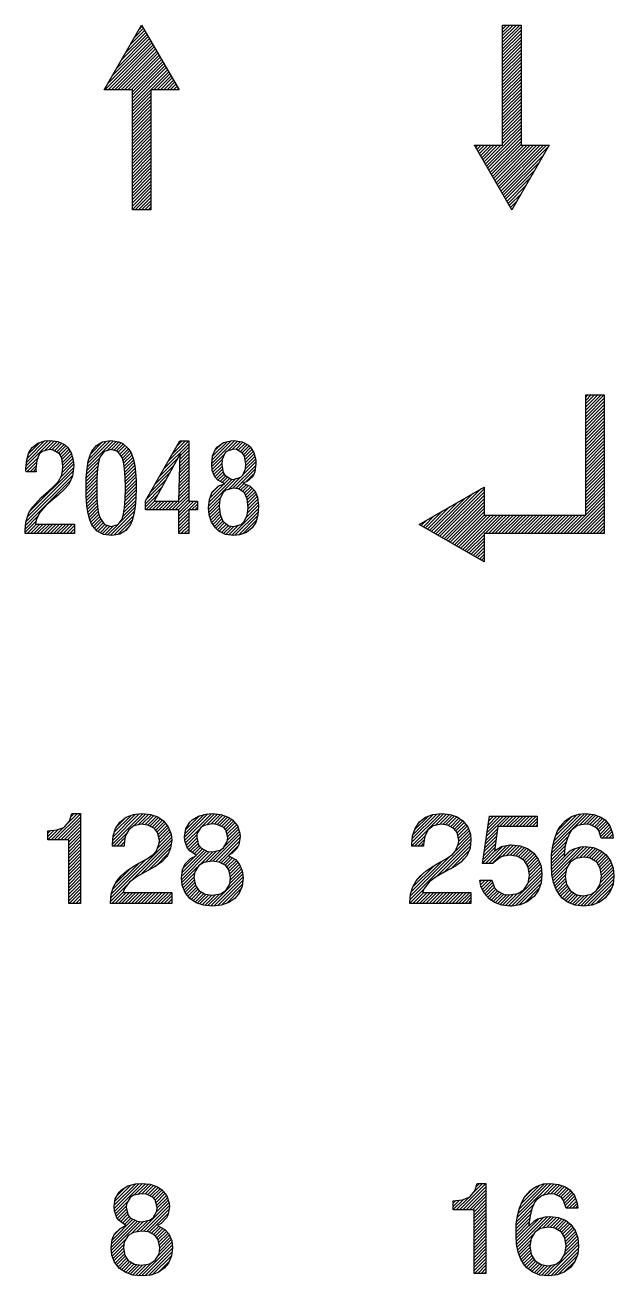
# Model space of a CAD drawing. Header units: inches. Extents: x -0.05 to 7.05, y 2.24 to 9.
# Drawn here: x 3.87 to 7.05, y 2.24 to 9 of the extents above; entities that cross this region are included whole.
import ezdxf

# ---------------------------------------------------------------- set-up
doc = ezdxf.new("R2010")
doc.units = ezdxf.units.IN
doc.header["$MEASUREMENT"] = 0

msp = doc.modelspace()

# ---------------------------------------------------------------- hatches: boundary and pattern name
h = msp.add_hatch()
h.set_pattern_fill('ANSI31', color=256, scale=0.1)
h.paths.add_polyline_path([(4.5, 9), (4.2979, 8.65), (4.45, 8.65), (4.45, 8), (4.55, 8), (4.55, 8.65), (4.7021, 8.65)])
h = msp.add_hatch()
h.set_pattern_fill('ANSI31', color=256, scale=0.1)
h.paths.add_polyline_path([(6.7021, 8.35), (6.55, 8.35), (6.55, 9), (6.45, 9), (6.45, 8.35), (6.2979, 8.35), (6.5, 8)])
h = msp.add_hatch()
h.set_pattern_fill('ANSI31', color=256, scale=0.1)
h.paths.add_polyline_path([(7, 7), (6.9, 7), (6.9, 6.35), (6.35, 6.35), (6.35, 6.5021), (6, 6.3), (6.35, 6.0979), (6.35, 6.25), (7, 6.25)])
h = msp.add_hatch()
h.set_pattern_fill('ANSI31', color=256, scale=0.1)
h.paths.add_polyline_path([(3.8707, 6.2503), (3.8707, 6.2577), (3.8699, 6.2692), (3.874, 6.3118), (3.8871, 6.3511), (3.8912, 6.3617), (3.9117, 6.3953), (3.9403, 6.4281), (3.9575, 6.4445), (3.9813, 6.4658), (4.0206, 6.5018), (4.046, 6.5264), (4.0485, 6.5297), (4.069, 6.5666), (4.0747, 6.6075), (4.0747, 6.6149), (4.0681, 6.6592), (4.0559, 6.6813), (4.0223, 6.7018), (4.001, 6.7042), (3.9616, 6.6936), (3.9469, 6.6788), (3.933, 6.6452), (3.9289, 6.601), (3.9289, 6.5952), (3.9297, 6.5846), (3.8756, 6.5846), (3.8748, 6.5936), (3.8748, 6.6026), (3.8789, 6.6493), (3.8912, 6.6878), (3.9084, 6.7149), (3.9387, 6.7394), (3.9772, 6.7517), (4.0034, 6.7542), (4.0477, 6.7485), (4.0837, 6.7313), (4.0985, 6.7181), (4.1198, 6.687), (4.1304, 6.6469), (4.1329, 6.6182), (4.1288, 6.5748), (4.1263, 6.5608), (4.1091, 6.5215), (4.105, 6.5141), (4.0837, 6.4896), (4.0468, 6.456), (4.0395, 6.4502), (4.0206, 6.4347), (3.9829, 6.4019), (3.9567, 6.3732), (3.9485, 6.3626), (3.9297, 6.3232), (3.9264, 6.3011), (4.137, 6.3011), (4.137, 6.2503)])
h.paths.add_polyline_path([(4.2107, 6.3593), (4.2042, 6.4011), (4.2009, 6.4502), (4.2001, 6.4977), (4.2009, 6.5526), (4.205, 6.6002), (4.2115, 6.6411), (4.2214, 6.6739), (4.2312, 6.696), (4.2558, 6.7263), (4.2885, 6.746), (4.3328, 6.7528), (4.377, 6.746), (4.3975, 6.737), (4.427, 6.71), (4.4426, 6.687), (4.4565, 6.651), (4.4631, 6.6174), (4.4672, 6.583), (4.4696, 6.5395), (4.4696, 6.4969), (4.4688, 6.442), (4.4647, 6.3945), (4.4573, 6.3544), (4.4483, 6.3208), (4.4393, 6.2987), (4.4147, 6.2667), (4.3819, 6.247), (4.3387, 6.2402), (4.2935, 6.2462), (4.259, 6.2634), (4.2336, 6.2929), (4.2312, 6.2978), (4.2197, 6.3249)])
h.paths.add_polyline_path([(4.5204, 6.3781), (4.5204, 6.4265), (4.7064, 6.7526), (4.7547, 6.7526), (4.7547, 6.4256), (4.8014, 6.4256), (4.8014, 6.3781), (4.7547, 6.3781), (4.7547, 6.2503), (4.7015, 6.2503), (4.7015, 6.3781)])
h.paths.add_polyline_path([(4.8653, 6.3519), (4.8621, 6.3888), (4.8662, 6.4338), (4.8801, 6.4707), (4.885, 6.4781), (4.9145, 6.5076), (4.9489, 6.5199), (4.9112, 6.5395), (4.8957, 6.5567), (4.8817, 6.592), (4.8785, 6.6256), (4.8834, 6.6698), (4.8998, 6.7059), (4.9104, 6.7198), (4.9424, 6.7419), (4.9825, 6.7526), (4.9989, 6.7534), (5.0423, 6.7468), (5.0767, 6.7288), (5.0857, 6.7198), (5.107, 6.6878), (5.1169, 6.6469), (5.1177, 6.6288), (5.112, 6.5846), (5.1005, 6.5592), (5.0702, 6.5322), (5.0464, 6.5223), (5.0866, 6.5059), (5.1111, 6.4814), (5.1259, 6.4478), (5.1319, 6.4004), (5.1275, 6.3503), (5.1161, 6.3109), (5.0964, 6.2806), (5.0661, 6.2561), (5.0284, 6.2429), (4.9973, 6.2405), (4.9538, 6.2462), (4.9178, 6.2634), (4.8989, 6.2806), (4.8768, 6.3126)])
h.paths.add_polyline_path([(4.4106, 6.4379), (4.4123, 6.4961), (4.4123, 6.4986), (4.4106, 6.5551), (4.4073, 6.6018), (4.4016, 6.6379), (4.3951, 6.6616), (4.3705, 6.6944), (4.3344, 6.7042), (4.2967, 6.6936), (4.2746, 6.6633), (4.2672, 6.637), (4.2615, 6.6002), (4.2582, 6.5526), (4.2574, 6.4986), (4.2582, 6.442), (4.2623, 6.3953), (4.2672, 6.3593), (4.2754, 6.3331), (4.2984, 6.3003), (4.3352, 6.2888), (4.3729, 6.2995), (4.3951, 6.329), (4.4024, 6.3544), (4.4082, 6.3904)], flags=16)
h.paths.add_polyline_path([(5.0612, 6.601), (5.0636, 6.6256), (5.0554, 6.669), (5.0456, 6.6846), (5.012, 6.705), (4.9964, 6.7067), (4.9571, 6.6944), (4.9489, 6.6854), (4.9342, 6.6501), (4.9325, 6.6231), (4.9407, 6.5813), (4.9497, 6.5658), (4.9833, 6.5453), (4.9964, 6.5436), (5.0358, 6.5551), (5.0464, 6.5658)], flags=16)
h.paths.add_polyline_path([(4.708, 6.6813), (4.5671, 6.4256), (4.7015, 6.4256)], flags=16)
h.paths.add_polyline_path([(5.0702, 6.4379), (5.0554, 6.4707), (5.0235, 6.492), (4.9948, 6.4961), (4.9546, 6.4855), (4.9391, 6.4707), (4.9227, 6.4363), (4.9186, 6.3994), (4.9235, 6.3527), (4.9383, 6.3183), (4.9391, 6.3167), (4.9702, 6.2929), (4.9981, 6.2888), (5.0374, 6.2995), (5.0546, 6.3159), (5.0702, 6.3503), (5.0751, 6.3904)], flags=16)
h = msp.add_hatch()
h.set_pattern_fill('ANSI31', color=256, scale=0.1)
h.paths.add_polyline_path([(3.9936, 4.6428), (4.0419, 4.6477), (4.0788, 4.6617), (4.0854, 4.6658), (4.1108, 4.6961), (4.1222, 4.7362), (4.1697, 4.7362), (4.1697, 4.2504), (4.1058, 4.2504), (4.1058, 4.5937), (3.9936, 4.5937)])
h.paths.add_polyline_path([(4.359, 4.6551), (4.383, 4.6894), (4.4172, 4.7166), (4.4557, 4.7313), (4.5015, 4.7363), (4.5483, 4.7321), (4.5876, 4.7182), (4.6187, 4.6969), (4.6441, 4.6641), (4.6589, 4.6256), (4.6622, 4.5928), (4.6564, 4.5486), (4.6392, 4.5101), (4.6368, 4.5052), (4.6097, 4.4757), (4.5737, 4.4495), (4.5573, 4.4405), (4.5163, 4.4191), (4.4729, 4.3946), (4.4409, 4.3708), (4.4352, 4.3651), (4.4082, 4.3307), (4.4008, 4.3102), (4.6622, 4.3102), (4.6622, 4.2504), (4.3311, 4.2504), (4.3311, 4.2545), (4.3352, 4.3003), (4.3475, 4.3405), (4.3656, 4.3724), (4.3885, 4.4003), (4.4205, 4.4265), (4.4598, 4.4536), (4.4844, 4.4675), (4.5253, 4.4896), (4.563, 4.5158), (4.5794, 4.5347), (4.5941, 4.574), (4.5958, 4.5928), (4.586, 4.6346), (4.5696, 4.6551), (4.5343, 4.674), (4.4999, 4.6789), (4.4573, 4.6699), (4.4303, 4.6486), (4.4114, 4.6141), (4.4049, 4.5691), (4.4049, 4.5609), (4.3418, 4.5609), (4.3418, 4.5691), (4.3459, 4.6158)])
h.paths.add_polyline_path([(4.7392, 4.6543), (4.7605, 4.6895), (4.7728, 4.7018), (4.8072, 4.7231), (4.8481, 4.7338), (4.8817, 4.7362), (4.9276, 4.7313), (4.9669, 4.7174), (4.9907, 4.7018), (5.0177, 4.6699), (5.0308, 4.6305), (5.0317, 4.6117), (5.0243, 4.5683), (5.0161, 4.5502), (4.9866, 4.5207), (4.9678, 4.5101), (5.0063, 4.488), (5.0276, 4.4642), (5.044, 4.4265), (5.048, 4.3888), (5.0431, 4.3446), (5.0267, 4.3061), (5.003, 4.2774), (4.9702, 4.2553), (4.9309, 4.2414), (4.8835, 4.2363), (4.835, 4.2405), (4.7949, 4.2536), (4.7598, 4.2773), (4.7605, 4.2774), (4.7343, 4.3094), (4.7195, 4.3487), (4.7154, 4.3888), (4.7211, 4.4331), (4.7359, 4.4642), (4.7646, 4.4937), (4.7957, 4.5101), (4.7596, 4.5355), (4.7482, 4.5502), (4.7334, 4.5887), (4.7318, 4.6117)])
h.paths.add_polyline_path([(4.9653, 4.6068), (4.9546, 4.6477), (4.9432, 4.6608), (4.9071, 4.6781), (4.8817, 4.6805), (4.8375, 4.6723), (4.8195, 4.6608), (4.799, 4.6264), (4.7973, 4.6068), (4.808, 4.565), (4.8203, 4.5511), (4.8563, 4.5322), (4.8817, 4.5298), (4.9243, 4.5388), (4.9424, 4.5511), (4.9628, 4.5855)], flags=16)
h.paths.add_polyline_path([(4.9809, 4.3905), (4.9719, 4.4323), (4.9546, 4.4552), (4.9194, 4.474), (4.8817, 4.479), (4.8367, 4.4716), (4.8088, 4.4552), (4.7875, 4.4216), (4.7826, 4.3905), (4.7908, 4.347), (4.8088, 4.32), (4.8432, 4.3003), (4.8817, 4.2946), (4.9252, 4.302), (4.9546, 4.3208), (4.9759, 4.3544)], flags=16)
h = msp.add_hatch()
h.set_pattern_fill('ANSI31', color=256, scale=0.1)
h.paths.add_polyline_path([(5.964, 4.6158), (5.9772, 4.6551), (6.0022, 4.6909), (6.0345, 4.7166), (6.073, 4.7313), (6.1196, 4.7363), (6.1664, 4.7321), (6.2057, 4.7182), (6.2361, 4.6969), (6.2623, 4.6641), (6.277, 4.6256), (6.2795, 4.5928), (6.2746, 4.5486), (6.2563, 4.5076), (6.2279, 4.4757), (6.1918, 4.4495), (6.1754, 4.4405), (6.1345, 4.4191), (6.091, 4.3946), (6.0591, 4.3708), (6.0533, 4.3651), (6.0263, 4.3307), (6.0181, 4.3102), (6.2795, 4.3102), (6.2795, 4.2504), (5.9493, 4.2504), (5.9493, 4.2545), (5.9534, 4.3003), (5.9649, 4.3405), (5.9829, 4.3724), (6.0066, 4.4003), (6.0378, 4.4265), (6.0779, 4.4536), (6.1017, 4.4675), (6.1427, 4.4896), (6.1803, 4.5158), (6.1967, 4.5347), (6.2123, 4.574), (6.2139, 4.5928), (6.2041, 4.6346), (6.1877, 4.6551), (6.1525, 4.674), (6.1181, 4.6789), (6.0755, 4.6699), (6.0484, 4.6486), (6.0296, 4.6141), (6.023, 4.5691), (6.023, 4.5609), (5.9591, 4.5609), (5.9591, 4.5691)])
h.paths.add_polyline_path([(6.3803, 4.7223), (6.6375, 4.7223), (6.6375, 4.6658), (6.4253, 4.6658), (6.4065, 4.5355), (6.4452, 4.5587), (6.49, 4.5666), (6.4991, 4.5666), (6.5449, 4.5617), (6.5843, 4.5478), (6.617, 4.524), (6.6187, 4.5232), (6.6433, 4.4904), (6.658, 4.4519), (6.6629, 4.4069), (6.6588, 4.3618), (6.6449, 4.3225), (6.6211, 4.2889), (6.6154, 4.284), (6.5834, 4.2586), (6.5449, 4.243), (6.5007, 4.2364), (6.4909, 4.2364), (6.4458, 4.2414), (6.4065, 4.2553), (6.3786, 4.2749), (6.3508, 4.3061), (6.3336, 4.3438), (6.3278, 4.3765), (6.3917, 4.3765), (6.4073, 4.3356), (6.4237, 4.3176), (6.4597, 4.2995), (6.4884, 4.2963), (6.5318, 4.3036), (6.5654, 4.3244), (6.5884, 4.3602), (6.5957, 4.4036), (6.5892, 4.4478), (6.5679, 4.4814), (6.5671, 4.4822), (6.5335, 4.5035), (6.4892, 4.5109), (6.4458, 4.5035), (6.4376, 4.4994), (6.404, 4.474), (6.3975, 4.4667), (6.3417, 4.4667)])
h.paths.add_polyline_path([(6.7317, 4.6027), (6.7457, 4.6387), (6.7612, 4.6658), (6.7891, 4.6977), (6.8227, 4.7207), (6.862, 4.7329), (6.8964, 4.7362), (6.9431, 4.7313), (6.9816, 4.7174), (7.0038, 4.7018), (7.0292, 4.6707), (7.0439, 4.6305), (7.048, 4.6027), (6.9833, 4.6027), (6.971, 4.6453), (6.9579, 4.66), (6.9218, 4.6772), (6.8964, 4.6797), (6.8555, 4.6715), (6.8235, 4.6469), (6.8153, 4.6363), (6.8006, 4.6043), (6.7891, 4.5642), (6.7834, 4.5142), (6.7825, 4.5052), (6.8145, 4.5347), (6.8325, 4.5445), (6.8735, 4.5568), (6.8972, 4.5584), (6.9423, 4.5527), (6.98, 4.5371), (7.0095, 4.5142), (7.0332, 4.4814), (7.0472, 4.4421), (7.0521, 4.3987), (7.0472, 4.3536), (7.0324, 4.3151), (7.007, 4.2823), (7.007, 4.2815), (6.9743, 4.2569), (6.9349, 4.2414), (6.8895, 4.2363), (6.8432, 4.2414), (6.8038, 4.2561), (6.7719, 4.2799), (6.7588, 4.2954), (6.7391, 4.3266), (6.7252, 4.3643), (6.717, 4.4077), (6.7137, 4.4568), (6.7137, 4.4642), (6.7154, 4.5158), (6.7219, 4.5617)])
h.paths.add_polyline_path([(6.9841, 4.3978), (6.9775, 4.4421), (6.9587, 4.4732), (6.9243, 4.4953), (6.8899, 4.5011), (6.8456, 4.4937), (6.8153, 4.4732), (6.7948, 4.4396), (6.7883, 4.397), (6.7956, 4.3528), (6.8153, 4.32), (6.8497, 4.2979), (6.8882, 4.2913), (6.93, 4.3003), (6.9579, 4.3208), (6.9784, 4.3552)], flags=16)
h = msp.add_hatch()
h.set_pattern_fill('ANSI31', color=256, scale=0.1)
h.paths.add_polyline_path([(4.3918, 2.7019), (4.4254, 2.7232), (4.4672, 2.7338), (4.4999, 2.7363), (4.5458, 2.7322), (4.5851, 2.7174), (4.6089, 2.7019), (4.6359, 2.6699), (4.649, 2.6306), (4.6507, 2.6117), (4.6433, 2.5683), (4.6343, 2.5503), (4.6048, 2.5208), (4.586, 2.5101), (4.6245, 2.488), (4.6466, 2.4643), (4.663, 2.4266), (4.6671, 2.3889), (4.6613, 2.3446), (4.6458, 2.3061), (4.622, 2.2783), (4.5892, 2.2553), (4.5499, 2.2414), (4.5022, 2.2363), (4.4532, 2.2406), (4.4139, 2.2545), (4.3801, 2.2765), (4.3533, 2.3102), (4.3385, 2.3487), (4.3344, 2.3889), (4.3402, 2.4331), (4.3541, 2.4643), (4.3836, 2.4938), (4.4147, 2.5101), (4.3778, 2.5355), (4.3664, 2.5503), (4.3525, 2.5888), (4.3508, 2.6117), (4.3574, 2.6543), (4.3787, 2.6896)])
h.paths.add_polyline_path([(4.5819, 2.5863), (4.5843, 2.6068), (4.5737, 2.6478), (4.5622, 2.6609), (4.5261, 2.6781), (4.4999, 2.6806), (4.4565, 2.6724), (4.4385, 2.6609), (4.418, 2.6265), (4.4155, 2.6068), (4.427, 2.5659), (4.4385, 2.5511), (4.4753, 2.5323), (4.4999, 2.5298), (4.5425, 2.5388), (4.5614, 2.5511)], flags=16)
h.paths.add_polyline_path([(4.5901, 2.4323), (4.5728, 2.4553), (4.5376, 2.4741), (4.4999, 2.479), (4.4557, 2.4716), (4.4278, 2.4553), (4.4057, 2.4217), (4.4016, 2.3905), (4.409, 2.3471), (4.4278, 2.3201), (4.4622, 2.3004), (4.4999, 2.2947), (4.5442, 2.302), (4.5728, 2.3209), (4.5941, 2.3545), (4.5991, 2.3905)], flags=16)
h = msp.add_hatch()
h.set_pattern_fill('ANSI31', color=256, scale=0.1)
h.paths.add_polyline_path([(6.1836, 2.6429), (6.2328, 2.6478), (6.2688, 2.6617), (6.2754, 2.6666), (6.3008, 2.6961), (6.3123, 2.7363), (6.3598, 2.7363), (6.3598, 2.2504), (6.2959, 2.2504), (6.2959, 2.5937), (6.1836, 2.5937)])
h.paths.add_polyline_path([(6.5703, 2.6658), (6.599, 2.6978), (6.6318, 2.7207), (6.6711, 2.7338), (6.7055, 2.7363), (6.7522, 2.7314), (6.7907, 2.7174), (6.8129, 2.7019), (6.8383, 2.6707), (6.853, 2.6306), (6.8571, 2.6027), (6.7932, 2.6027), (6.7801, 2.6453), (6.7678, 2.6601), (6.7317, 2.6781), (6.7063, 2.6797), (6.6646, 2.6715), (6.6326, 2.647), (6.6252, 2.6363), (6.6097, 2.6052), (6.599, 2.5642), (6.5925, 2.5142), (6.5916, 2.5052), (6.6236, 2.5347), (6.6416, 2.5446), (6.6826, 2.5568), (6.7063, 2.5585), (6.7514, 2.5527), (6.7899, 2.5372), (6.8186, 2.5142), (6.8423, 2.4815), (6.8563, 2.4421), (6.8612, 2.3987), (6.8563, 2.3537), (6.8415, 2.3151), (6.8166, 2.2819), (6.7834, 2.257), (6.7448, 2.2422), (6.6987, 2.2363), (6.6523, 2.2414), (6.6138, 2.2562), (6.5818, 2.2799), (6.5679, 2.2955), (6.549, 2.3266), (6.5351, 2.3643), (6.5261, 2.4077), (6.5228, 2.4569), (6.5228, 2.4643), (6.5245, 2.5159), (6.531, 2.5618), (6.5408, 2.6027), (6.5556, 2.6388)])
h.paths.add_polyline_path([(6.7866, 2.4421), (6.7678, 2.4733), (6.7334, 2.4954), (6.699, 2.5011), (6.6555, 2.4938), (6.6252, 2.4733), (6.6039, 2.4397), (6.5974, 2.3971), (6.6047, 2.3528), (6.6252, 2.3201), (6.6588, 2.2979), (6.6973, 2.2914), (6.7391, 2.3004), (6.767, 2.3209), (6.7875, 2.3553), (6.7932, 2.3979)], flags=16)

# ---------------------------------------------------------------- linework, layer by layer
for points in [[(4.45, 8), (4.45, 8.65), (4.2979, 8.65), (4.5, 9), (4.7021, 8.65), (4.55, 8.65), (4.55, 8)], [(6.55, 9), (6.55, 8.35), (6.7021, 8.35), (6.5, 8), (6.2979, 8.35), (6.45, 8.35), (6.45, 9)], [(7, 6.25), (6.35, 6.25), (6.35, 6.0979), (6, 6.3), (6.35, 6.5021), (6.35, 6.35), (6.9, 6.35), (6.9, 7), (7, 7)], [(3.8707, 6.2503), (3.8707, 6.2577), (3.8699, 6.2692), (3.874, 6.3118), (3.8871, 6.3511), (3.8912, 6.3617), (3.9117, 6.3953), (3.9403, 6.4281), (3.9575, 6.4445), (3.9813, 6.4658), (4.0206, 6.5018), (4.046, 6.5264), (4.0485, 6.5297), (4.069, 6.5666), (4.0747, 6.6075), (4.0747, 6.6149), (4.0681, 6.6592), (4.0559, 6.6813), (4.0223, 6.7018), (4.001, 6.7042), (3.9616, 6.6936), (3.9469, 6.6788), (3.933, 6.6452), (3.9289, 6.601), (3.9289, 6.5952), (3.9297, 6.5846), (3.8756, 6.5846), (3.8748, 6.5936), (3.8748, 6.6026), (3.8789, 6.6493), (3.8912, 6.6878), (3.9084, 6.7149), (3.9387, 6.7394), (3.9772, 6.7517), (4.0034, 6.7542), (4.0477, 6.7485), (4.0837, 6.7313), (4.0985, 6.7181), (4.1198, 6.687), (4.1304, 6.6469), (4.1329, 6.6182), (4.1288, 6.5748), (4.1263, 6.5608), (4.1091, 6.5215), (4.105, 6.5141), (4.0837, 6.4896), (4.0468, 6.456), (4.0395, 6.4502), (4.0206, 6.4347), (3.9829, 6.4019), (3.9567, 6.3732), (3.9485, 6.3626), (3.9297, 6.3232), (3.9264, 6.3011), (4.137, 6.3011), (4.137, 6.2503)], [(4.2107, 6.3593), (4.2042, 6.4011), (4.2009, 6.4502), (4.2001, 6.4977), (4.2009, 6.5526), (4.205, 6.6002), (4.2115, 6.6411), (4.2214, 6.6739), (4.2312, 6.696), (4.2558, 6.7263), (4.2885, 6.746), (4.3328, 6.7528), (4.377, 6.746), (4.3975, 6.737), (4.427, 6.71), (4.4426, 6.687), (4.4565, 6.651), (4.4631, 6.6174), (4.4672, 6.583), (4.4696, 6.5395), (4.4696, 6.4969), (4.4688, 6.442), (4.4647, 6.3945), (4.4573, 6.3544), (4.4483, 6.3208), (4.4393, 6.2987), (4.4147, 6.2667), (4.3819, 6.247), (4.3387, 6.2402), (4.2935, 6.2462), (4.259, 6.2634), (4.2336, 6.2929), (4.2312, 6.2978), (4.2197, 6.3249)], [(4.4106, 6.4379), (4.4123, 6.4961), (4.4123, 6.4986), (4.4106, 6.5551), (4.4073, 6.6018), (4.4016, 6.6379), (4.3951, 6.6616), (4.3705, 6.6944), (4.3344, 6.7042), (4.2967, 6.6936), (4.2746, 6.6633), (4.2672, 6.637), (4.2615, 6.6002), (4.2582, 6.5526), (4.2574, 6.4986), (4.2582, 6.442), (4.2623, 6.3953), (4.2672, 6.3593), (4.2754, 6.3331), (4.2984, 6.3003), (4.3352, 6.2888), (4.3729, 6.2995), (4.3951, 6.329), (4.4024, 6.3544), (4.4082, 6.3904)], [(4.5204, 6.3781), (4.5204, 6.4265), (4.7064, 6.7526), (4.7547, 6.7526), (4.7547, 6.4256), (4.8014, 6.4256), (4.8014, 6.3781), (4.7547, 6.3781), (4.7547, 6.2503), (4.7015, 6.2503), (4.7015, 6.3781)], [(4.8653, 6.3519), (4.8621, 6.3888), (4.8662, 6.4338), (4.8801, 6.4707), (4.885, 6.4781), (4.9145, 6.5076), (4.9489, 6.5199), (4.9112, 6.5395), (4.8957, 6.5567), (4.8817, 6.592), (4.8785, 6.6256), (4.8834, 6.6698), (4.8998, 6.7059), (4.9104, 6.7198), (4.9424, 6.7419), (4.9825, 6.7526), (4.9989, 6.7534), (5.0423, 6.7468), (5.0767, 6.7288), (5.0857, 6.7198), (5.107, 6.6878), (5.1169, 6.6469), (5.1177, 6.6288), (5.112, 6.5846), (5.1005, 6.5592), (5.0702, 6.5322), (5.0464, 6.5223), (5.0866, 6.5059), (5.1111, 6.4814), (5.1259, 6.4478), (5.1319, 6.4004), (5.1275, 6.3503), (5.1161, 6.3109), (5.0964, 6.2806), (5.0661, 6.2561), (5.0284, 6.2429), (4.9973, 6.2405), (4.9538, 6.2462), (4.9178, 6.2634), (4.8989, 6.2806), (4.8768, 6.3126)], [(5.0612, 6.601), (5.0636, 6.6256), (5.0554, 6.669), (5.0456, 6.6846), (5.012, 6.705), (4.9964, 6.7067), (4.9571, 6.6944), (4.9489, 6.6854), (4.9342, 6.6501), (4.9325, 6.6231), (4.9407, 6.5813), (4.9497, 6.5658), (4.9833, 6.5453), (4.9964, 6.5436), (5.0358, 6.5551), (5.0464, 6.5658)], [(4.708, 6.6813), (4.5671, 6.4256), (4.7015, 6.4256)], [(5.0702, 6.4379), (5.0554, 6.4707), (5.0235, 6.492), (4.9948, 6.4961), (4.9546, 6.4855), (4.9391, 6.4707), (4.9227, 6.4363), (4.9186, 6.3994), (4.9235, 6.3527), (4.9383, 6.3183), (4.9391, 6.3167), (4.9702, 6.2929), (4.9981, 6.2888), (5.0374, 6.2995), (5.0546, 6.3159), (5.0702, 6.3503), (5.0751, 6.3904)], [(3.9936, 4.6428), (4.0419, 4.6477), (4.0788, 4.6617), (4.0854, 4.6658), (4.1108, 4.6961), (4.1222, 4.7362), (4.1697, 4.7362), (4.1697, 4.2504), (4.1058, 4.2504), (4.1058, 4.5937), (3.9936, 4.5937)], [(4.359, 4.6551), (4.383, 4.6894), (4.4172, 4.7166), (4.4557, 4.7313), (4.5015, 4.7363), (4.5483, 4.7321), (4.5876, 4.7182), (4.6187, 4.6969), (4.6441, 4.6641), (4.6589, 4.6256), (4.6622, 4.5928), (4.6564, 4.5486), (4.6392, 4.5101), (4.6368, 4.5052), (4.6097, 4.4757), (4.5737, 4.4495), (4.5573, 4.4405), (4.5163, 4.4191), (4.4729, 4.3946), (4.4409, 4.3708), (4.4352, 4.3651), (4.4082, 4.3307), (4.4008, 4.3102), (4.6622, 4.3102), (4.6622, 4.2504), (4.3311, 4.2504), (4.3311, 4.2545), (4.3352, 4.3003), (4.3475, 4.3405), (4.3656, 4.3724), (4.3885, 4.4003), (4.4205, 4.4265), (4.4598, 4.4536), (4.4844, 4.4675), (4.5253, 4.4896), (4.563, 4.5158), (4.5794, 4.5347), (4.5941, 4.574), (4.5958, 4.5928), (4.586, 4.6346), (4.5696, 4.6551), (4.5343, 4.674), (4.4999, 4.6789), (4.4573, 4.6699), (4.4303, 4.6486), (4.4114, 4.6141), (4.4049, 4.5691), (4.4049, 4.5609), (4.3418, 4.5609), (4.3418, 4.5691), (4.3459, 4.6158)], [(4.7392, 4.6543), (4.7605, 4.6895), (4.7728, 4.7018), (4.8072, 4.7231), (4.8481, 4.7338), (4.8817, 4.7362), (4.9276, 4.7313), (4.9669, 4.7174), (4.9907, 4.7018), (5.0177, 4.6699), (5.0308, 4.6305), (5.0317, 4.6117), (5.0243, 4.5683), (5.0161, 4.5502), (4.9866, 4.5207), (4.9678, 4.5101), (5.0063, 4.488), (5.0276, 4.4642), (5.044, 4.4265), (5.048, 4.3888), (5.0431, 4.3446), (5.0267, 4.3061), (5.003, 4.2774), (4.9702, 4.2553), (4.9309, 4.2414), (4.8835, 4.2363), (4.835, 4.2405), (4.7949, 4.2536), (4.7598, 4.2773), (4.7605, 4.2774), (4.7343, 4.3094), (4.7195, 4.3487), (4.7154, 4.3888), (4.7211, 4.4331), (4.7359, 4.4642), (4.7646, 4.4937), (4.7957, 4.5101), (4.7596, 4.5355), (4.7482, 4.5502), (4.7334, 4.5887), (4.7318, 4.6117)], [(5.964, 4.6158), (5.9772, 4.6551), (6.0022, 4.6909), (6.0345, 4.7166), (6.073, 4.7313), (6.1196, 4.7363), (6.1664, 4.7321), (6.2057, 4.7182), (6.2361, 4.6969), (6.2623, 4.6641), (6.277, 4.6256), (6.2795, 4.5928), (6.2746, 4.5486), (6.2563, 4.5076), (6.2279, 4.4757), (6.1918, 4.4495), (6.1754, 4.4405), (6.1345, 4.4191), (6.091, 4.3946), (6.0591, 4.3708), (6.0533, 4.3651), (6.0263, 4.3307), (6.0181, 4.3102), (6.2795, 4.3102), (6.2795, 4.2504), (5.9493, 4.2504), (5.9493, 4.2545), (5.9534, 4.3003), (5.9649, 4.3405), (5.9829, 4.3724), (6.0066, 4.4003), (6.0378, 4.4265), (6.0779, 4.4536), (6.1017, 4.4675), (6.1427, 4.4896), (6.1803, 4.5158), (6.1967, 4.5347), (6.2123, 4.574), (6.2139, 4.5928), (6.2041, 4.6346), (6.1877, 4.6551), (6.1525, 4.674), (6.1181, 4.6789), (6.0755, 4.6699), (6.0484, 4.6486), (6.0296, 4.6141), (6.023, 4.5691), (6.023, 4.5609), (5.9591, 4.5609), (5.9591, 4.5691)], [(6.7317, 4.6027), (6.7457, 4.6387), (6.7612, 4.6658), (6.7891, 4.6977), (6.8227, 4.7207), (6.862, 4.7329), (6.8964, 4.7362), (6.9431, 4.7313), (6.9816, 4.7174), (7.0038, 4.7018), (7.0292, 4.6707), (7.0439, 4.6305), (7.048, 4.6027), (6.9833, 4.6027), (6.971, 4.6453), (6.9579, 4.66), (6.9218, 4.6772), (6.8964, 4.6797), (6.8555, 4.6715), (6.8235, 4.6469), (6.8153, 4.6363), (6.8006, 4.6043), (6.7891, 4.5642), (6.7834, 4.5142), (6.7825, 4.5052), (6.8145, 4.5347), (6.8325, 4.5445), (6.8735, 4.5568), (6.8972, 4.5584), (6.9423, 4.5527), (6.98, 4.5371), (7.0095, 4.5142), (7.0332, 4.4814), (7.0472, 4.4421), (7.0521, 4.3987), (7.0472, 4.3536), (7.0324, 4.3151), (7.007, 4.2823), (7.007, 4.2815), (6.9743, 4.2569), (6.9349, 4.2414), (6.8895, 4.2363), (6.8432, 4.2414), (6.8038, 4.2561), (6.7719, 4.2799), (6.7588, 4.2954), (6.7391, 4.3266), (6.7252, 4.3643), (6.717, 4.4077), (6.7137, 4.4568), (6.7137, 4.4642), (6.7154, 4.5158), (6.7219, 4.5617)], [(4.9653, 4.6068), (4.9546, 4.6477), (4.9432, 4.6608), (4.9071, 4.6781), (4.8817, 4.6805), (4.8375, 4.6723), (4.8195, 4.6608), (4.799, 4.6264), (4.7973, 4.6068), (4.808, 4.565), (4.8203, 4.5511), (4.8563, 4.5322), (4.8817, 4.5298), (4.9243, 4.5388), (4.9424, 4.5511), (4.9628, 4.5855)], [(6.3803, 4.7223), (6.6375, 4.7223), (6.6375, 4.6658), (6.4253, 4.6658), (6.4065, 4.5355), (6.4452, 4.5587), (6.49, 4.5666), (6.4991, 4.5666), (6.5449, 4.5617), (6.5843, 4.5478), (6.617, 4.524), (6.6187, 4.5232), (6.6433, 4.4904), (6.658, 4.4519), (6.6629, 4.4069), (6.6588, 4.3618), (6.6449, 4.3225), (6.6211, 4.2889), (6.6154, 4.284), (6.5834, 4.2586), (6.5449, 4.243), (6.5007, 4.2364), (6.4909, 4.2364), (6.4458, 4.2414), (6.4065, 4.2553), (6.3786, 4.2749), (6.3508, 4.3061), (6.3336, 4.3438), (6.3278, 4.3765), (6.3917, 4.3765), (6.4073, 4.3356), (6.4237, 4.3176), (6.4597, 4.2995), (6.4884, 4.2963), (6.5318, 4.3036), (6.5654, 4.3244), (6.5884, 4.3602), (6.5957, 4.4036), (6.5892, 4.4478), (6.5679, 4.4814), (6.5671, 4.4822), (6.5335, 4.5035), (6.4892, 4.5109), (6.4458, 4.5035), (6.4376, 4.4994), (6.404, 4.474), (6.3975, 4.4667), (6.3417, 4.4667)], [(4.9809, 4.3905), (4.9719, 4.4323), (4.9546, 4.4552), (4.9194, 4.474), (4.8817, 4.479), (4.8367, 4.4716), (4.8088, 4.4552), (4.7875, 4.4216), (4.7826, 4.3905), (4.7908, 4.347), (4.8088, 4.32), (4.8432, 4.3003), (4.8817, 4.2946), (4.9252, 4.302), (4.9546, 4.3208), (4.9759, 4.3544)], [(6.9841, 4.3978), (6.9775, 4.4421), (6.9587, 4.4732), (6.9243, 4.4953), (6.8899, 4.5011), (6.8456, 4.4937), (6.8153, 4.4732), (6.7948, 4.4396), (6.7883, 4.397), (6.7956, 4.3528), (6.8153, 4.32), (6.8497, 4.2979), (6.8882, 4.2913), (6.93, 4.3003), (6.9579, 4.3208), (6.9784, 4.3552)], [(4.3918, 2.7019), (4.4254, 2.7232), (4.4672, 2.7338), (4.4999, 2.7363), (4.5458, 2.7322), (4.5851, 2.7174), (4.6089, 2.7019), (4.6359, 2.6699), (4.649, 2.6306), (4.6507, 2.6117), (4.6433, 2.5683), (4.6343, 2.5503), (4.6048, 2.5208), (4.586, 2.5101), (4.6245, 2.488), (4.6466, 2.4643), (4.663, 2.4266), (4.6671, 2.3889), (4.6613, 2.3446), (4.6458, 2.3061), (4.622, 2.2783), (4.5892, 2.2553), (4.5499, 2.2414), (4.5022, 2.2363), (4.4532, 2.2406), (4.4139, 2.2545), (4.3801, 2.2765), (4.3533, 2.3102), (4.3385, 2.3487), (4.3344, 2.3889), (4.3402, 2.4331), (4.3541, 2.4643), (4.3836, 2.4938), (4.4147, 2.5101), (4.3778, 2.5355), (4.3664, 2.5503), (4.3525, 2.5888), (4.3508, 2.6117), (4.3574, 2.6543), (4.3787, 2.6896)], [(6.1836, 2.6429), (6.2328, 2.6478), (6.2688, 2.6617), (6.2754, 2.6666), (6.3008, 2.6961), (6.3123, 2.7363), (6.3598, 2.7363), (6.3598, 2.2504), (6.2959, 2.2504), (6.2959, 2.5937), (6.1836, 2.5937)], [(6.5703, 2.6658), (6.599, 2.6978), (6.6318, 2.7207), (6.6711, 2.7338), (6.7055, 2.7363), (6.7522, 2.7314), (6.7907, 2.7174), (6.8129, 2.7019), (6.8383, 2.6707), (6.853, 2.6306), (6.8571, 2.6027), (6.7932, 2.6027), (6.7801, 2.6453), (6.7678, 2.6601), (6.7317, 2.6781), (6.7063, 2.6797), (6.6646, 2.6715), (6.6326, 2.647), (6.6252, 2.6363), (6.6097, 2.6052), (6.599, 2.5642), (6.5925, 2.5142), (6.5916, 2.5052), (6.6236, 2.5347), (6.6416, 2.5446), (6.6826, 2.5568), (6.7063, 2.5585), (6.7514, 2.5527), (6.7899, 2.5372), (6.8186, 2.5142), (6.8423, 2.4815), (6.8563, 2.4421), (6.8612, 2.3987), (6.8563, 2.3537), (6.8415, 2.3151), (6.8166, 2.2819), (6.7834, 2.257), (6.7448, 2.2422), (6.6987, 2.2363), (6.6523, 2.2414), (6.6138, 2.2562), (6.5818, 2.2799), (6.5679, 2.2955), (6.549, 2.3266), (6.5351, 2.3643), (6.5261, 2.4077), (6.5228, 2.4569), (6.5228, 2.4643), (6.5245, 2.5159), (6.531, 2.5618), (6.5408, 2.6027), (6.5556, 2.6388)], [(4.5819, 2.5863), (4.5843, 2.6068), (4.5737, 2.6478), (4.5622, 2.6609), (4.5261, 2.6781), (4.4999, 2.6806), (4.4565, 2.6724), (4.4385, 2.6609), (4.418, 2.6265), (4.4155, 2.6068), (4.427, 2.5659), (4.4385, 2.5511), (4.4753, 2.5323), (4.4999, 2.5298), (4.5425, 2.5388), (4.5614, 2.5511)], [(4.5901, 2.4323), (4.5728, 2.4553), (4.5376, 2.4741), (4.4999, 2.479), (4.4557, 2.4716), (4.4278, 2.4553), (4.4057, 2.4217), (4.4016, 2.3905), (4.409, 2.3471), (4.4278, 2.3201), (4.4622, 2.3004), (4.4999, 2.2947), (4.5442, 2.302), (4.5728, 2.3209), (4.5941, 2.3545), (4.5991, 2.3905)], [(6.7866, 2.4421), (6.7678, 2.4733), (6.7334, 2.4954), (6.699, 2.5011), (6.6555, 2.4938), (6.6252, 2.4733), (6.6039, 2.4397), (6.5974, 2.3971), (6.6047, 2.3528), (6.6252, 2.3201), (6.6588, 2.2979), (6.6973, 2.2914), (6.7391, 2.3004), (6.767, 2.3209), (6.7875, 2.3553), (6.7932, 2.3979)]]:
    msp.add_lwpolyline(points, close=True)

doc.saveas('drawing.dxf')
